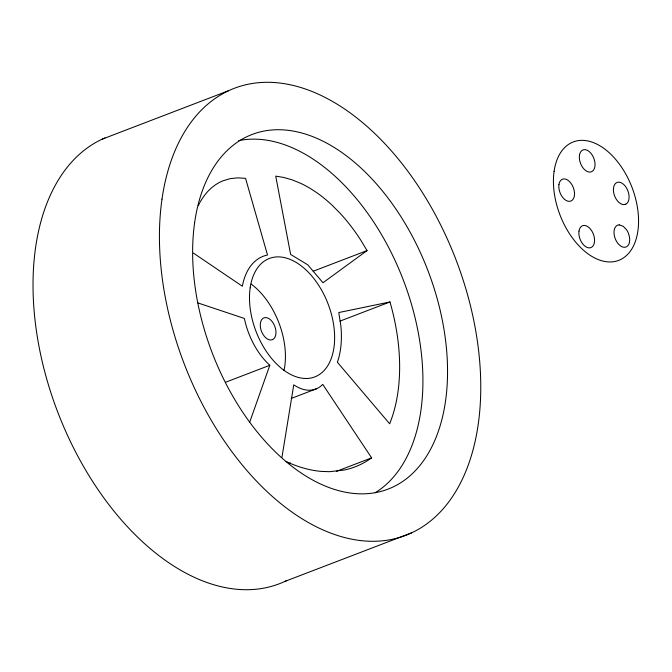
<?xml version="1.0" encoding="UTF-8"?>
<svg xmlns="http://www.w3.org/2000/svg" width="672" height="672" viewBox="0 0 672 672"><rect width="100%" height="100%" fill="white"/><g stroke="black" fill="none" stroke-linecap="round" stroke-linejoin="round"><path stroke-width="1.01" d="M281.971 457.254L293.756 384.838A47.838 29.081 69 0 0 322.728 384.367L371.624 457.859A192.562 117.046 69 0 1 344.694 469.963L329.725 471.685L321.955 471.442A192.562 117.046 69 0 1 289.792 463.176L286.163 461.462M249.74 422.075L269.816 365.282A58.792 35.742 69 0 1 244.373 318.452L197.694 302.862M367.046 250.589L322.972 282.752L307.751 264.802L290.632 254.444L275.722 176.131L283.744 177.45L291.883 179.768L300.09 183.061A142.397 86.554 69 0 1 332.346 205.447L339.973 213.142A142.397 86.554 69 0 1 360.898 240.358L367.046 250.589L313.228 271.219M102.152 139.18L228.522 90.728M340.074 321.09L389.978 301.955A162.187 98.582 69 0 1 389.651 423.78L337.394 362.25A81.707 49.661 69 0 0 340.889 326.054L338.78 312.547L389.978 301.955M225.784 382.166L269.816 365.282M291.262 398.429L316.705 388.668M289.792 463.176L290.447 462.924M336.395 471.366L371.624 457.859M285.23 581.272L411.6 532.82M193.427 253.092L242.357 286.255A70.4 42.79 69 0 1 267.523 255.032L245.557 178.349L237.636 177.845L230.042 178.685L222.86 180.86A107.831 65.545 69 0 0 200.13 202.154M287.02 580.406A239.392 145.513 69 0 1 61.345 421.184A239.392 145.513 69 0 1 104.95 137.928M238.686 140.616A189.916 115.441 69 0 1 402.839 278.804A189.916 115.441 69 0 1 375.186 492.736M198.324 205.64A107.831 65.545 69 0 1 199.66 203.003M251.21 284.113A63.428 38.556 69 0 1 283.996 370.541M625.733 204.196L623.91 204.616A11.71 7.115 69 0 1 614.116 194.485A11.71 7.115 69 0 1 617.358 182.347A11.71 7.115 69 0 1 627.707 190.361L628.648 193.267A11.71 7.115 69 0 1 625.733 204.196M619.198 224.86L617.375 225.28A11.71 7.115 69 0 0 614.863 237.678A11.71 7.115 69 0 0 624.506 247.313L626.329 246.901A11.71 7.115 69 0 0 629.252 235.973L628.782 234.52A8.795 5.342 69 0 0 626.069 229.219L623.255 226.304L619.198 224.86M272.605 339.595L270.782 340.007A11.71 7.115 69 0 1 260.988 329.876A11.71 7.115 69 0 1 264.23 317.747A11.71 7.115 69 0 1 274.579 325.76L275.52 328.658A11.71 7.115 69 0 1 272.605 339.595M161.994 199.156A239.392 145.513 69 0 0 374.312 541.279A239.392 145.513 69 0 0 423.881 194.888A239.392 145.513 69 0 0 161.994 199.156M194.662 222.432A189.916 115.441 69 0 0 363.098 493.836A189.916 115.441 69 0 0 402.427 219.047A189.916 115.441 69 0 0 194.662 222.432M250.169 287.843A63.428 38.556 69 0 0 306.432 378.487A63.428 38.556 69 0 0 319.561 286.709A63.428 38.556 69 0 0 250.169 287.843M558.928 184.624A11.71 7.115 69 0 0 569.31 201.356A11.71 7.115 69 0 0 571.738 184.414A11.71 7.115 69 0 0 558.928 184.624M578.987 231.151A11.71 7.115 69 0 0 589.378 247.884A11.71 7.115 69 0 0 591.797 230.941A11.71 7.115 69 0 0 578.987 231.151M579.449 155.35A11.71 7.115 69 0 0 589.831 172.091A11.71 7.115 69 0 0 592.259 155.148A11.71 7.115 69 0 0 579.449 155.35M554.098 171.31A63.428 38.556 69 0 0 610.352 261.962A63.428 38.556 69 0 0 623.49 170.176A63.428 38.556 69 0 0 554.098 171.31"/></g></svg>
